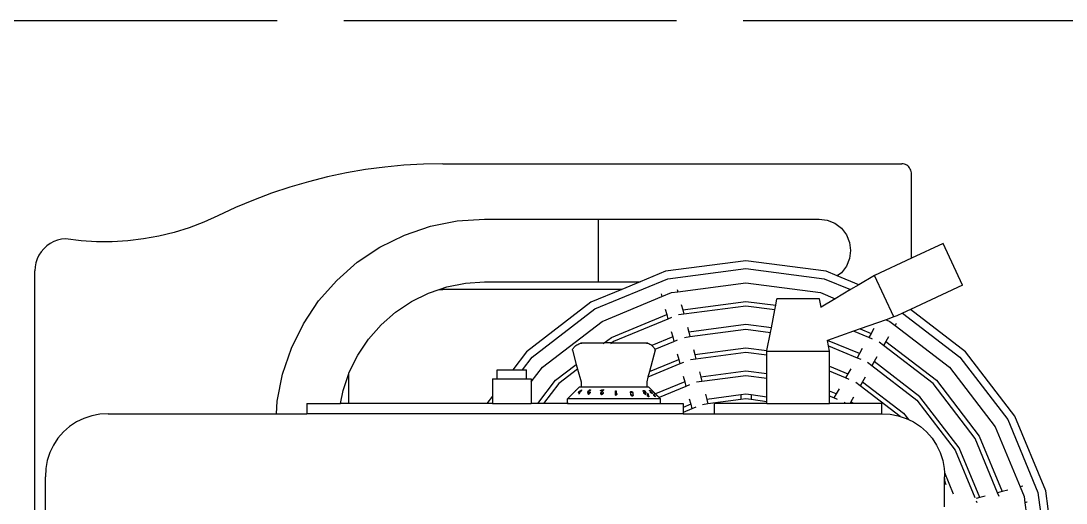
# Model space of a CAD drawing. Header units: millimetres. Extents: x 44692 to 172587, y -26854 to 14445.
# Drawn here: x 149322 to 150120, y -11676 to -11309 of the extents above; entities that cross this region are included whole.
import ezdxf

# ---------------------------------------------------------------- set-up
doc = ezdxf.new("R2010")
doc.units = ezdxf.units.MM
doc.header["$LTSCALE"] = 100
doc.linetypes.add('DASHEDX2', pattern=[3.048, 2.54, -0.508])
doc.layers.add('Area proceso', color=90, linetype='DASHEDX2')
doc.layers.add('Maquinas', color=200, linetype='Continuous')

msp = doc.modelspace()

# ---------------------------------------------------------------- linework, layer by layer
at = {"layer": 'Area proceso'}
msp.add_line((150127.465, -11308.517), (149311.465, -11308.517), dxfattribs=at)
at = {"layer": 'Maquinas'}
for p, q in [((149629.38, -11417.783), (149614.601, -11418.623)), ((149644.18, -11417.503), (149629.38, -11417.783)), ((149644.18, -11417.503), (149887.431, -11417.503)), ((149709.312, -11417.503), (149709.312, -11417.571)), ((149887.431, -11417.571), (149887.431, -11417.503)), ((149887.431, -11417.503), (149994.767, -11417.503)), ((149995.723, -11417.571), (149994.767, -11417.503)), ((149996.663, -11417.775), (149995.723, -11417.571)), ((149997.57, -11418.111), (149996.663, -11417.775)), ((149570.603, -11424.486), (149556.12, -11427.545)), ((149585.192, -11421.977), (149570.603, -11424.486)), ((149599.865, -11420.022), (149585.192, -11421.977)), ((149614.601, -11418.623), (149599.865, -11420.022)), ((149998.429, -11418.573), (149997.57, -11418.111)), ((149999.226, -11419.153), (149998.429, -11418.573)), ((149999.946, -11419.841), (149999.226, -11419.153)), ((150000.578, -11420.626), (149999.946, -11419.841)), ((150001.11, -11421.494), (150000.578, -11420.626)), ((150001.534, -11422.431), (150001.11, -11421.494)), ((150001.842, -11423.42), (150001.534, -11422.431)), ((150002.028, -11424.444), (150001.842, -11423.42)), ((150002.091, -11425.486), (150002.028, -11424.444)), ((150002.091, -11489.521), (150002.091, -11425.486)), ((149541.763, -11431.15), (149527.552, -11435.296)), ((149556.12, -11427.545), (149541.763, -11431.15)), ((149513.509, -11439.976), (149499.653, -11445.185)), ((149527.552, -11435.296), (149513.509, -11439.976)), ((149499.653, -11445.185), (149486.004, -11450.914)), ((149472.581, -11457.156), (149461.685, -11462.07)), ((149486.004, -11450.914), (149472.581, -11457.156)), ((149461.685, -11462.07), (149450.51, -11466.311)), ((149615.013, -11471.821), (149634.789, -11465.108)), ((149634.789, -11465.108), (149655.272, -11461.033)), ((149655.272, -11461.033), (149676.112, -11459.668)), ((149676.112, -11459.668), (149762.957, -11459.668)), ((149762.957, -11459.668), (149931.564, -11459.668)), ((149762.957, -11459.668), (149762.957, -11507.565)), ((149931.564, -11459.668), (149937.762, -11460.484)), ((149937.762, -11460.484), (149943.538, -11462.876)), ((149943.538, -11462.876), (149948.498, -11466.682)), ((149427.488, -11472.713), (149415.728, -11474.851)), ((149439.097, -11469.863), (149427.488, -11472.713)), ((149450.51, -11466.311), (149439.097, -11469.863)), ((149596.283, -11481.058), (149615.013, -11471.821)), ((149948.498, -11466.682), (149952.304, -11471.642)), ((149952.304, -11471.642), (149954.696, -11477.418)), ((149341.899, -11480.135), (149339.616, -11482.246)), ((149344.431, -11478.329), (149341.899, -11480.135)), ((149347.17, -11476.859), (149344.431, -11478.329)), ((149350.074, -11475.747), (149347.17, -11476.859)), ((149353.095, -11475.011), (149350.074, -11475.747)), ((149356.185, -11474.663), (149353.095, -11475.011)), ((149368.045, -11476.155), (149356.185, -11474.663)), ((149379.973, -11476.921), (149368.045, -11476.155)), ((149391.926, -11476.958), (149379.973, -11476.921)), ((149403.859, -11476.268), (149391.926, -11476.958)), ((149415.728, -11474.851), (149403.859, -11476.268)), ((149578.918, -11492.66), (149596.283, -11481.058)), ((149954.696, -11477.418), (149955.512, -11483.616)), ((150026.09, -11478.33), (150002.091, -11489.521)), ((150040.867, -11510.019), (150026.09, -11478.33)), ((149335.938, -11487.245), (149334.603, -11490.053)), ((149337.618, -11484.629), (149335.938, -11487.245)), ((149339.616, -11482.246), (149337.618, -11484.629)), ((149955.512, -11483.616), (149954.696, -11489.815)), ((150002.091, -11489.521), (149973.896, -11502.669)), ((149333.045, -11496.061), (149332.848, -11499.164)), ((149333.633, -11493.007), (149333.045, -11496.061)), ((149334.603, -11490.053), (149333.633, -11493.007)), ((149563.217, -11506.43), (149578.918, -11492.66)), ((149875.683, -11491.416), (149814.351, -11499.491)), ((149815.964, -11505.159), (149875.683, -11497.297)), ((149937.016, -11499.491), (149875.683, -11491.416)), ((149875.683, -11497.297), (149935.403, -11505.159)), ((149952.304, -11495.591), (149948.498, -11500.55)), ((149954.696, -11489.815), (149952.304, -11495.591)), ((149332.848, -11513.297), (149332.848, -11499.164)), ((149760.313, -11528.21), (149815.964, -11505.159)), ((149814.351, -11499.491), (149794.859, -11507.565)), ((149935.403, -11505.159), (149955.543, -11513.501)), ((149945.369, -11502.951), (149937.016, -11499.491)), ((149948.498, -11500.55), (149945.369, -11502.951)), ((149961.851, -11509.778), (149945.369, -11502.951)), ((149973.896, -11502.669), (149961.851, -11509.778)), ((149988.673, -11534.358), (149973.896, -11502.669)), ((149333.12, -11513.297), (149332.848, -11513.297)), ((149332.848, -11942.776), (149332.848, -11513.297)), ((149549.447, -11522.132), (149563.217, -11506.43)), ((149633.343, -11516.072), (149641.359, -11513.351)), ((149641.359, -11513.351), (149647.186, -11511.373)), ((149641.359, -11513.351), (149644.18, -11513.297)), ((149781.019, -11513.297), (149644.18, -11513.297)), ((149647.186, -11511.373), (149661.524, -11508.521)), ((149661.524, -11508.521), (149676.112, -11507.565)), ((149676.112, -11507.565), (149762.957, -11507.565)), ((149709.312, -11513.229), (149709.312, -11513.297)), ((149781.019, -11513.297), (149757.199, -11523.164)), ((149762.957, -11507.565), (149794.859, -11507.565)), ((149794.859, -11507.565), (149781.019, -11513.297)), ((149823.264, -11513.437), (149823.717, -11515.126)), ((149823.717, -11515.126), (149875.683, -11508.284)), ((149875.683, -11508.284), (149932.56, -11515.772)), ((149955.543, -11513.501), (149943.803, -11520.429)), ((149961.851, -11509.778), (149955.543, -11513.501)), ((150040.867, -11510.019), (150001.165, -11528.533)), ((149620.232, -11522.538), (149633.343, -11516.072)), ((149765.807, -11537.725), (149811.48, -11518.807)), ((149810.932, -11516.762), (149811.48, -11518.807)), ((149811.48, -11518.807), (149818.807, -11515.772)), ((149818.807, -11515.772), (149823.717, -11515.126)), ((149898.359, -11525.447), (149899.313, -11520.482)), ((149931.883, -11520.482), (149899.313, -11520.482)), ((149933.087, -11526.754), (149931.883, -11520.482)), ((149932.56, -11515.772), (149943.803, -11520.429)), ((149943.803, -11520.429), (149933.087, -11526.754)), ((149537.844, -11539.496), (149549.447, -11522.132)), ((149608.076, -11530.66), (149620.232, -11522.538)), ((149757.199, -11523.164), (149708.12, -11560.823)), ((149712.526, -11564.879), (149760.313, -11528.21)), ((149814.014, -11528.264), (149815.149, -11532.502)), ((149826.33, -11524.879), (149827.386, -11528.82)), ((149827.386, -11528.82), (149875.683, -11522.462)), ((149827.386, -11528.82), (149828.304, -11532.244)), ((149875.683, -11526.006), (149828.304, -11532.244)), ((149875.683, -11522.462), (149898.359, -11525.447)), ((149897.696, -11528.904), (149875.683, -11526.006)), ((149895.041, -11542.732), (149897.696, -11528.904)), ((149897.696, -11528.904), (149898.359, -11525.447)), ((149933.154, -11527.103), (149933.087, -11526.754)), ((150001.165, -11528.533), (149995.137, -11531.344)), ((150043.246, -11560.823), (150001.165, -11528.533)), ((149597.085, -11540.299), (149608.076, -11530.66)), ((149772.896, -11550.004), (149815.149, -11532.502)), ((149816.067, -11535.925), (149774.668, -11553.073)), ((149815.149, -11532.502), (149816.067, -11535.925)), ((149818.928, -11534.74), (149816.067, -11535.925)), ((149828.304, -11532.244), (149824.188, -11532.786)), ((149982.604, -11536.501), (149962.778, -11543.503)), ((149988.673, -11534.358), (149982.604, -11536.501)), ((149982.604, -11536.501), (149985.56, -11537.725)), ((149990.764, -11533.383), (149988.673, -11534.358)), ((149995.137, -11531.344), (149990.764, -11533.383)), ((149995.137, -11531.344), (150038.841, -11564.879)), ((149528.607, -11558.227), (149537.844, -11539.496)), ((149587.446, -11551.29), (149597.085, -11540.299)), ((149720.295, -11572.648), (149765.807, -11537.725)), ((149818.601, -11545.382), (149819.736, -11549.62)), ((149830.917, -11541.997), (149831.973, -11545.938)), ((149875.683, -11540.184), (149831.973, -11545.938)), ((149832.89, -11549.362), (149875.683, -11543.728)), ((149895.041, -11542.732), (149875.683, -11540.184)), ((149875.683, -11543.728), (149894.377, -11546.189)), ((149894.377, -11546.189), (149895.041, -11542.732)), ((149957.821, -11545.254), (149937.995, -11552.256)), ((149962.778, -11543.503), (149957.821, -11545.254)), ((149969.371, -11550.038), (149957.821, -11545.254)), ((149962.778, -11543.503), (149971.144, -11546.969)), ((149973.337, -11543.169), (149971.144, -11546.969)), ((149985.56, -11537.725), (149989.488, -11540.74)), ((149990.312, -11539.35), (149989.488, -11540.74)), ((149989.488, -11540.74), (150031.072, -11572.648)), ((149990.312, -11539.35), (149990.362, -11539.226)), ((149579.324, -11563.445), (149587.446, -11551.29)), ((149767.456, -11554.178), (149772.896, -11550.004)), ((149774.668, -11553.073), (149773.229, -11554.178)), ((149819.736, -11549.62), (149803.819, -11556.213)), ((149806.228, -11559.019), (149820.654, -11553.043)), ((149819.736, -11549.62), (149820.654, -11553.043)), ((149820.654, -11553.043), (149823.514, -11551.858)), ((149828.775, -11549.904), (149832.89, -11549.362)), ((149831.973, -11545.938), (149832.89, -11549.362)), ((149891.722, -11560.017), (149894.377, -11546.189)), ((149937.995, -11552.256), (149937.92, -11551.925)), ((149962.283, -11562.316), (149937.995, -11552.256)), ((149938.776, -11556.383), (149937.995, -11552.256)), ((149971.144, -11546.969), (149969.371, -11550.038)), ((149972.232, -11551.223), (149969.371, -11550.038)), ((149980.627, -11556.088), (149977.334, -11553.561)), ((149982.399, -11553.018), (149980.627, -11556.088)), ((149984.44, -11549.484), (149982.399, -11553.018)), ((149982.399, -11553.018), (150021.047, -11582.673)), ((149521.894, -11578.003), (149528.607, -11558.227)), ((149708.12, -11560.823), (149697.588, -11574.55)), ((149743.148, -11559.665), (149743.331, -11559.124)), ((149743.148, -11559.665), (149746.118, -11570.551)), ((149743.331, -11559.124), (149743.588, -11558.591)), ((149743.588, -11558.591), (149743.916, -11558.068)), ((149743.916, -11558.068), (149744.314, -11557.558)), ((149744.314, -11557.558), (149744.78, -11557.062)), ((149744.78, -11557.062), (149745.312, -11556.582)), ((149745.312, -11556.582), (149745.908, -11556.122)), ((149745.908, -11556.122), (149746.565, -11555.683)), ((149746.565, -11555.683), (149747.279, -11555.267)), ((149747.279, -11555.267), (149748.048, -11554.877)), ((149748.048, -11554.877), (149748.869, -11554.513)), ((149748.869, -11554.513), (149749.736, -11554.178)), ((149749.736, -11554.178), (149767.456, -11554.178)), ((149749.736, -11554.513), (149749.736, -11554.877)), ((149766.545, -11554.877), (149767.02, -11554.513)), ((149773.229, -11554.178), (149767.456, -11554.178)), ((149772.792, -11554.513), (149772.318, -11554.877)), ((149773.229, -11554.178), (149799.874, -11554.178)), ((149800.741, -11554.513), (149799.874, -11554.178)), ((149799.874, -11554.513), (149799.874, -11554.877)), ((149801.562, -11554.877), (149800.741, -11554.513)), ((149802.331, -11555.267), (149801.562, -11554.877)), ((149806.462, -11559.665), (149802.01, -11575.98)), ((149803.045, -11555.683), (149802.331, -11555.267)), ((149803.702, -11556.122), (149803.045, -11555.683)), ((149803.819, -11556.213), (149803.702, -11556.122)), ((149804.298, -11556.582), (149803.819, -11556.213)), ((149804.83, -11557.062), (149804.298, -11556.582)), ((149805.296, -11557.558), (149804.83, -11557.062)), ((149805.694, -11558.068), (149805.296, -11557.558)), ((149806.022, -11558.591), (149805.694, -11558.068)), ((149806.228, -11559.019), (149806.022, -11558.591)), ((149806.279, -11559.124), (149806.228, -11559.019)), ((149806.462, -11559.665), (149806.279, -11559.124)), ((149835.504, -11559.115), (149836.56, -11563.057)), ((149836.56, -11563.057), (149875.683, -11557.906)), ((149875.683, -11561.45), (149837.477, -11566.48)), ((149875.683, -11557.906), (149891.722, -11560.017)), ((149891.649, -11563.552), (149875.683, -11561.45)), ((149891.649, -11560.396), (149891.722, -11560.017)), ((149891.649, -11563.552), (149891.649, -11560.396)), ((149891.649, -11560.396), (149939.546, -11560.396)), ((149938.776, -11556.383), (149960.51, -11565.386)), ((149939.546, -11560.396), (149938.776, -11556.383)), ((149939.546, -11571.917), (149939.546, -11560.396)), ((149964.476, -11558.517), (149962.283, -11562.316)), ((150018.541, -11585.18), (149980.627, -11556.088)), ((150080.905, -11609.901), (150043.246, -11560.823)), ((149572.859, -11576.556), (149579.324, -11563.445)), ((149705.105, -11574.55), (149712.526, -11564.879)), ((149802.01, -11575.98), (149824.323, -11566.738)), ((149823.187, -11562.5), (149824.323, -11566.738)), ((149824.323, -11566.738), (149825.24, -11570.162)), ((149828.101, -11568.977), (149825.24, -11570.162)), ((149837.477, -11566.48), (149833.362, -11567.022)), ((149836.56, -11563.057), (149837.477, -11566.48)), ((149891.649, -11577.73), (149891.649, -11563.552)), ((149962.283, -11562.316), (149960.51, -11565.386)), ((149960.51, -11565.386), (149963.371, -11566.571)), ((149968.473, -11568.908), (149971.766, -11571.435)), ((149973.538, -11568.366), (149971.766, -11571.435)), ((149975.579, -11564.832), (149973.538, -11568.366)), ((150008.516, -11595.205), (149973.538, -11568.366)), ((150038.841, -11564.879), (150075.51, -11612.667)), ((149572.334, -11578.101), (149572.859, -11576.556)), ((149685.82, -11581.57), (149685.82, -11574.55)), ((149685.82, -11574.55), (149697.588, -11574.55)), ((149697.588, -11574.55), (149705.105, -11574.55)), ((149705.105, -11574.55), (149708.045, -11574.55)), ((149708.045, -11581.57), (149708.045, -11574.55)), ((149711.749, -11583.786), (149720.295, -11572.648)), ((149730.32, -11582.673), (149746.118, -11570.551)), ((149747.118, -11574.213), (149732.826, -11585.18)), ((149746.118, -11570.551), (149747.118, -11574.213)), ((149747.118, -11574.213), (149749.736, -11583.808)), ((149825.24, -11570.162), (149800.84, -11580.269)), ((149802.01, -11575.98), (149800.84, -11580.269)), ((149840.09, -11576.233), (149841.147, -11580.175)), ((149875.683, -11575.628), (149841.147, -11580.175)), ((149891.649, -11577.73), (149875.683, -11575.628)), ((149939.546, -11571.917), (149953.422, -11577.664)), ((149939.546, -11575.72), (149939.546, -11571.917)), ((149951.649, -11580.733), (149939.546, -11575.72)), ((149939.546, -11590.935), (149939.546, -11575.72)), ((149955.615, -11573.864), (149953.422, -11577.664)), ((149971.766, -11571.435), (150006.009, -11597.711)), ((150031.072, -11572.648), (150065.995, -11618.16)), ((149517.82, -11598.486), (149521.894, -11578.003)), ((149568.16, -11590.399), (149572.334, -11578.101)), ((149572.334, -11578.101), (149572.334, -11600.311)), ((149682.116, -11581.57), (149682.116, -11594.712)), ((149682.116, -11581.57), (149685.82, -11581.57)), ((149685.82, -11581.57), (149708.045, -11581.57)), ((149708.045, -11581.57), (149711.749, -11581.57)), ((149711.749, -11581.57), (149711.749, -11583.786)), ((149711.749, -11583.786), (149711.749, -11600.311)), ((149716.786, -11600.311), (149730.32, -11582.673)), ((149732.826, -11585.18), (149721.216, -11600.311)), ((149749.736, -11583.808), (149749.736, -11587.905)), ((149800.84, -11580.269), (149799.874, -11583.808)), ((149799.874, -11583.808), (149799.874, -11587.905)), ((149828.91, -11583.856), (149806.6, -11593.097)), ((149827.774, -11579.618), (149828.91, -11583.856)), ((149828.91, -11583.856), (149829.827, -11587.28)), ((149842.064, -11583.598), (149837.949, -11584.14)), ((149841.147, -11580.175), (149842.064, -11583.598)), ((149875.683, -11579.172), (149842.064, -11583.598)), ((149891.649, -11581.274), (149875.683, -11579.172)), ((149891.649, -11581.274), (149891.649, -11577.73)), ((149891.649, -11595.452), (149891.649, -11581.274)), ((149953.422, -11577.664), (149951.649, -11580.733)), ((149954.51, -11581.918), (149951.649, -11580.733)), ((149962.905, -11586.783), (149959.612, -11584.256)), ((149964.677, -11583.713), (149962.905, -11586.783)), ((149966.718, -11580.18), (149964.677, -11583.713)), ((149964.677, -11583.713), (149995.984, -11607.736)), ((150050.647, -11627.021), (150018.541, -11585.18)), ((150021.047, -11582.673), (150053.717, -11625.249)), ((149566.188, -11600.311), (149568.16, -11590.399)), ((149748.273, -11587.905), (149739.461, -11596.766)), ((149743.758, -11592.446), (149743.718, -11592.489)), ((149743.72, -11592.494), (149743.779, -11592.438)), ((149743.856, -11592.358), (149743.77, -11592.435)), ((149743.779, -11592.438), (149743.877, -11592.343)), ((149743.977, -11592.245), (149743.856, -11592.358)), ((149745.598, -11590.689), (149743.865, -11592.427)), ((149743.865, -11592.395), (149745.256, -11591)), ((149743.877, -11592.343), (149744.015, -11592.208)), ((149744.159, -11592.07), (149743.977, -11592.245)), ((149744.015, -11592.208), (149744.18, -11592.043)), ((149744.373, -11591.861), (149744.159, -11592.07)), ((149744.168, -11592.036), (149744.208, -11591.993)), ((149744.206, -11592.006), (149744.168, -11592.042)), ((149744.18, -11592.043), (149744.364, -11591.86)), ((149744.271, -11591.944), (149744.206, -11592.006)), ((149744.208, -11591.993), (149744.275, -11591.931)), ((149744.361, -11591.855), (149744.271, -11591.944)), ((149744.275, -11591.931), (149744.369, -11591.843)), ((149744.471, -11591.745), (149744.361, -11591.855)), ((149744.364, -11591.86), (149744.566, -11591.658)), ((149744.369, -11591.843), (149744.482, -11591.734)), ((149744.617, -11591.62), (149744.373, -11591.861)), ((149744.598, -11591.619), (149744.471, -11591.745)), ((149744.482, -11591.734), (149744.607, -11591.612)), ((149744.566, -11591.658), (149744.785, -11591.438)), ((149744.74, -11591.476), (149744.598, -11591.619)), ((149744.607, -11591.612), (149744.743, -11591.477)), ((149744.617, -11591.62), (149745.119, -11591.116)), ((149744.74, -11591.476), (149745.096, -11591.119)), ((149745.13, -11591.087), (149744.743, -11591.477)), ((149745.122, -11591.098), (149744.785, -11591.438)), ((149745.096, -11591.119), (149745.272, -11590.94)), ((149745.119, -11591.116), (149745.324, -11590.908)), ((149745.443, -11590.772), (149745.122, -11591.098)), ((149745.33, -11590.88), (149745.13, -11591.087)), ((149745.256, -11591), (149745.331, -11590.894)), ((149745.272, -11590.94), (149745.421, -11590.789)), ((149745.324, -11590.908), (149745.507, -11590.72)), ((149745.479, -11590.721), (149745.33, -11590.88)), ((149745.331, -11590.894), (149745.443, -11590.772)), ((149745.421, -11590.789), (149745.534, -11590.673)), ((149745.517, -11590.677), (149745.479, -11590.721)), ((149745.507, -11590.72), (149745.668, -11590.553)), ((149745.562, -11590.634), (149745.517, -11590.677)), ((149745.534, -11590.673), (149745.935, -11590.27)), ((149746.011, -11590.181), (149745.562, -11590.634)), ((149745.75, -11590.472), (149745.598, -11590.689)), ((149745.668, -11590.553), (149745.802, -11590.411)), ((149745.935, -11590.27), (149745.75, -11590.472)), ((149745.802, -11590.411), (149745.904, -11590.301)), ((149745.904, -11590.301), (149745.974, -11590.222)), ((149747.992, -11591.752), (149747.665, -11592.048)), ((149747.665, -11592.234), (149748.135, -11591.823)), ((149747.665, -11592.048), (149747.665, -11592.125)), ((149747.665, -11592.125), (149747.665, -11592.234)), ((149748.135, -11591.627), (149747.992, -11591.752)), ((149748.135, -11591.253), (149748.563, -11590.867)), ((149748.135, -11591.253), (149748.135, -11591.589)), ((149748.135, -11591.823), (149748.135, -11592.703)), ((149748.135, -11592.976), (149748.485, -11592.683)), ((149748.135, -11592.703), (149748.135, -11592.976)), ((149749.736, -11587.905), (149748.273, -11587.905)), ((149748.485, -11592.683), (149749.364, -11591.253)), ((149748.563, -11591.253), (149750.075, -11589.933)), ((149749.654, -11590.496), (149748.563, -11591.449)), ((149748.563, -11590.867), (149748.563, -11591.102)), ((149748.563, -11591.253), (149748.563, -11591.102)), ((149748.563, -11592.198), (149748.563, -11591.449)), ((149748.648, -11592.098), (149748.563, -11592.237)), ((149748.648, -11592.098), (149749.654, -11590.496)), ((149750.075, -11590.128), (149749.364, -11591.253)), ((149799.874, -11587.905), (149749.736, -11587.905)), ((149750.075, -11589.933), (149750.075, -11590.128)), ((149754.822, -11591.554), (149754.801, -11591.732)), ((149754.801, -11591.732), (149754.844, -11591.933)), ((149754.885, -11591.361), (149754.822, -11591.554)), ((149754.844, -11591.933), (149754.959, -11592.024)), ((149754.989, -11591.154), (149754.885, -11591.361)), ((149754.973, -11592.036), (149755.178, -11592.053)), ((149755.003, -11592.635), (149754.973, -11592.823)), ((149754.973, -11592.823), (149755.004, -11592.985)), ((149755.134, -11590.93), (149754.989, -11591.154)), ((149755.094, -11592.424), (149755.003, -11592.635)), ((149755.004, -11592.985), (149755.1, -11593.096)), ((149755.244, -11592.199), (149755.094, -11592.424)), ((149755.1, -11593.096), (149755.255, -11593.147)), ((149755.134, -11590.93), (149755.511, -11590.498)), ((149755.178, -11592.053), (149755.453, -11591.967)), ((149755.453, -11591.967), (149755.244, -11592.199)), ((149755.255, -11591.417), (149755.268, -11591.298)), ((149755.285, -11591.519), (149755.255, -11591.417)), ((149755.255, -11593.147), (149755.467, -11593.128)), ((149755.268, -11591.298), (149755.307, -11591.171)), ((149755.304, -11591.59), (149755.285, -11591.519)), ((149755.364, -11591.643), (149755.304, -11591.59)), ((149755.307, -11591.171), (149755.573, -11590.748)), ((149755.448, -11591.67), (149755.364, -11591.643)), ((149755.412, -11592.554), (149755.426, -11592.437)), ((149755.452, -11592.698), (149755.412, -11592.554)), ((149755.426, -11592.437), (149755.467, -11592.317)), ((149755.551, -11591.671), (149755.448, -11591.67)), ((149755.572, -11592.76), (149755.452, -11592.698)), ((149755.467, -11592.317), (149755.535, -11592.195)), ((149755.467, -11593.128), (149755.718, -11593.042)), ((149755.511, -11590.498), (149755.732, -11590.304)), ((149755.535, -11592.195), (149755.631, -11592.071)), ((149755.667, -11591.645), (149755.551, -11591.671)), ((149755.754, -11592.737), (149755.572, -11592.76)), ((149755.695, -11590.617), (149755.573, -11590.748)), ((149755.631, -11592.071), (149755.863, -11591.841)), ((149755.938, -11591.513), (149755.667, -11591.645)), ((149755.828, -11590.498), (149755.695, -11590.617)), ((149755.718, -11593.042), (149755.925, -11592.93)), ((149755.732, -11590.304), (149755.976, -11590.125)), ((149755.983, -11592.623), (149755.754, -11592.737)), ((149755.973, -11590.39), (149755.828, -11590.498)), ((149755.863, -11591.841), (149756.123, -11591.65)), ((149755.925, -11592.93), (149755.992, -11592.897)), ((149756.24, -11591.286), (149755.938, -11591.513)), ((149756.035, -11590.356), (149755.973, -11590.39)), ((149755.976, -11590.125), (149756.195, -11589.989)), ((149756.214, -11592.446), (149755.983, -11592.623)), ((149755.992, -11592.897), (149756.191, -11592.77)), ((149756.208, -11590.27), (149756.035, -11590.356)), ((149756.123, -11591.65), (149756.192, -11591.61)), ((149756.191, -11592.77), (149756.372, -11592.629)), ((149756.192, -11591.61), (149756.24, -11591.286)), ((149756.195, -11589.989), (149756.307, -11589.934)), ((149756.405, -11590.242), (149756.208, -11590.27)), ((149756.399, -11592.243), (149756.214, -11592.446)), ((149756.307, -11589.934), (149756.396, -11589.897)), ((149756.372, -11592.629), (149756.537, -11592.473)), ((149756.396, -11589.897), (149756.576, -11589.85)), ((149756.536, -11592.003), (149756.399, -11592.243)), ((149756.556, -11590.312), (149756.405, -11590.242)), ((149756.588, -11591.819), (149756.536, -11592.003)), ((149756.537, -11592.473), (149756.684, -11592.303)), ((149756.656, -11590.496), (149756.556, -11590.312)), ((149756.576, -11589.85), (149756.738, -11589.843)), ((149756.613, -11591.734), (149756.588, -11591.819)), ((149757.041, -11591.548), (149756.649, -11591.717)), ((149757.083, -11590.182), (149756.656, -11590.496)), ((149756.684, -11592.303), (149756.811, -11592.122)), ((149756.738, -11589.843), (149756.873, -11589.873)), ((149756.811, -11592.122), (149756.912, -11591.936)), ((149756.873, -11589.873), (149756.976, -11589.94)), ((149756.912, -11591.936), (149756.989, -11591.745)), ((149756.976, -11589.94), (149757.046, -11590.043)), ((149756.989, -11591.745), (149757.041, -11591.548)), ((149757.046, -11590.043), (149757.083, -11590.182)), ((149764.703, -11590.327), (149765.614, -11590.004)), ((149764.703, -11590.714), (149764.703, -11590.327)), ((149765.474, -11590.441), (149764.703, -11590.714)), ((149764.729, -11592.506), (149764.708, -11592.708)), ((149764.708, -11592.708), (149764.717, -11592.794)), ((149764.717, -11592.794), (149764.726, -11592.89)), ((149764.726, -11592.89), (149764.781, -11593.048)), ((149764.794, -11592.291), (149764.729, -11592.506)), ((149764.781, -11593.048), (149764.872, -11593.179)), ((149764.907, -11592.055), (149764.794, -11592.291)), ((149764.872, -11593.179), (149765, -11593.283)), ((149765.002, -11591.908), (149764.907, -11592.055)), ((149765, -11593.283), (149765.16, -11593.353)), ((149765.078, -11591.792), (149765.002, -11591.908)), ((149765.342, -11591.459), (149765.078, -11591.792)), ((149765.148, -11592.585), (149765.198, -11592.33)), ((149765.193, -11592.797), (149765.148, -11592.585)), ((149765.16, -11593.353), (149765.345, -11593.382)), ((149765.33, -11592.944), (149765.193, -11592.797)), ((149765.198, -11592.33), (149765.347, -11592.031)), ((149765.539, -11593.008), (149765.33, -11592.944)), ((149765.737, -11591.008), (149765.342, -11591.459)), ((149765.345, -11593.382), (149765.557, -11593.369)), ((149765.347, -11592.031), (149765.639, -11591.637)), ((149766.412, -11590.164), (149765.474, -11590.441)), ((149765.804, -11592.972), (149765.539, -11593.008)), ((149765.557, -11593.369), (149765.794, -11593.316)), ((149765.614, -11590.004), (149767.007, -11589.593)), ((149765.639, -11591.637), (149766.675, -11590.422)), ((149765.737, -11591.008), (149766.232, -11590.44)), ((149765.794, -11593.316), (149766.03, -11593.231)), ((149766.082, -11592.846), (149765.804, -11592.972)), ((149766.03, -11593.231), (149766.241, -11593.122)), ((149766.198, -11592.756), (149766.082, -11592.846)), ((149766.298, -11592.648), (149766.198, -11592.756)), ((149766.232, -11590.44), (149766.412, -11590.164)), ((149766.241, -11593.122), (149766.426, -11592.99)), ((149766.38, -11592.526), (149766.298, -11592.648)), ((149766.438, -11592.394), (149766.38, -11592.526)), ((149766.426, -11592.99), (149766.586, -11592.834)), ((149766.486, -11592.099), (149766.438, -11592.394)), ((149766.807, -11592.036), (149766.486, -11592.099)), ((149766.604, -11592.809), (149766.718, -11592.662)), ((149766.842, -11590.151), (149766.675, -11590.422)), ((149766.718, -11592.662), (149766.818, -11592.469)), ((149766.926, -11592.02), (149766.807, -11592.036)), ((149766.818, -11592.469), (149766.888, -11592.255)), ((149766.957, -11589.893), (149766.842, -11590.151)), ((149766.888, -11592.255), (149766.926, -11592.02)), ((149766.997, -11589.741), (149766.957, -11589.893)), ((149767.007, -11589.593), (149766.997, -11589.741)), ((149776.063, -11594.105), (149776.063, -11590.586)), ((149776.063, -11590.586), (149776.298, -11590.589)), ((149776.298, -11590.589), (149776.49, -11590.605)), ((149776.49, -11590.605), (149776.49, -11593.339)), ((149776.669, -11593.206), (149776.49, -11593.339)), ((149776.896, -11593.076), (149776.669, -11593.206)), ((149776.719, -11593.665), (149777.01, -11593.465)), ((149777.346, -11592.89), (149776.896, -11593.076)), ((149777.01, -11593.465), (149777.346, -11593.305)), ((149777.346, -11593.305), (149777.346, -11592.89)), ((149787.402, -11592.325), (149787.451, -11591.753)), ((149787.402, -11592.325), (149787.422, -11592.764)), ((149787.422, -11592.764), (149787.48, -11593.12)), ((149787.451, -11591.753), (149787.528, -11591.467)), ((149787.48, -11593.12), (149787.574, -11593.419)), ((149787.528, -11591.467), (149787.685, -11591.235)), ((149787.574, -11593.419), (149787.697, -11593.685)), ((149787.685, -11591.235), (149787.905, -11591.108)), ((149787.842, -11592.5), (149787.854, -11592.151)), ((149787.85, -11592.726), (149787.842, -11592.5)), ((149787.854, -11592.865), (149787.85, -11592.726)), ((149787.955, -11591.681), (149787.854, -11592.151)), ((149787.892, -11593.179), (149787.854, -11592.865)), ((149787.955, -11593.435), (149787.892, -11593.179)), ((149787.905, -11591.108), (149788.038, -11591.086)), ((149788.043, -11591.559), (149787.955, -11591.681)), ((149788.043, -11593.634), (149787.955, -11593.435)), ((149788.038, -11591.086), (149788.189, -11591.094)), ((149788.149, -11591.493), (149788.043, -11591.559)), ((149788.267, -11591.465), (149788.149, -11591.493)), ((149788.189, -11591.094), (149788.355, -11591.133)), ((149788.397, -11591.474), (149788.267, -11591.465)), ((149788.355, -11591.133), (149788.538, -11591.203)), ((149788.538, -11591.521), (149788.397, -11591.474)), ((149788.538, -11591.203), (149788.777, -11591.329)), ((149788.68, -11591.599), (149788.538, -11591.521)), ((149788.81, -11591.705), (149788.68, -11591.599)), ((149788.777, -11591.329), (149788.988, -11591.484)), ((149788.928, -11591.837), (149788.81, -11591.705)), ((149789.122, -11592.196), (149788.928, -11591.837)), ((149788.988, -11591.484), (149789.091, -11591.586)), ((149789.091, -11591.586), (149789.173, -11591.67)), ((149789.122, -11592.196), (149789.185, -11592.45)), ((149789.173, -11591.67), (149789.33, -11591.887)), ((149789.221, -11593.468), (149789.18, -11593.746)), ((149789.185, -11592.45), (149789.222, -11592.757)), ((149789.235, -11593.117), (149789.221, -11593.468)), ((149789.222, -11592.757), (149789.235, -11593.117)), ((149789.33, -11591.887), (149789.481, -11592.182)), ((149789.588, -11592.515), (149789.481, -11592.182)), ((149789.627, -11592.736), (149789.588, -11592.515)), ((149789.653, -11592.89), (149789.627, -11592.736)), ((149789.643, -11593.802), (149789.675, -11593.312)), ((149789.675, -11593.312), (149789.653, -11592.89)), ((149797.207, -11590.609), (149797.224, -11590.478)), ((149797.227, -11590.783), (149797.207, -11590.609)), ((149797.224, -11590.478), (149797.276, -11590.385)), ((149797.285, -11590.972), (149797.227, -11590.783)), ((149797.276, -11590.385), (149797.362, -11590.329)), ((149797.521, -11591.391), (149797.285, -11590.972)), ((149797.362, -11590.329), (149797.483, -11590.31)), ((149798.762, -11593.015), (149797.371, -11591.98)), ((149797.371, -11591.98), (149797.371, -11592.256)), ((149797.371, -11592.256), (149799.104, -11593.546)), ((149797.483, -11590.31), (149797.666, -11590.338)), ((149797.521, -11591.391), (149797.687, -11591.608)), ((149797.674, -11590.836), (149797.661, -11590.94)), ((149797.661, -11590.94), (149797.674, -11591.06)), ((149797.666, -11590.338), (149797.879, -11590.422)), ((149797.715, -11590.764), (149797.674, -11590.836)), ((149797.674, -11591.06), (149797.777, -11591.322)), ((149797.687, -11591.608), (149797.87, -11591.812)), ((149797.781, -11590.726), (149797.715, -11590.764)), ((149797.867, -11591.465), (149797.777, -11591.322)), ((149797.875, -11590.72), (149797.781, -11590.726)), ((149797.977, -11591.61), (149797.867, -11591.465)), ((149797.87, -11591.812), (149798.072, -11592.002)), ((149797.988, -11590.745), (149797.875, -11590.72)), ((149797.879, -11590.422), (149798.123, -11590.564)), ((149798.104, -11591.751), (149797.977, -11591.61)), ((149798.113, -11590.797), (149797.988, -11590.745)), ((149798.072, -11592.002), (149798.291, -11592.179)), ((149798.247, -11591.888), (149798.104, -11591.751)), ((149798.249, -11590.877), (149798.113, -11590.797)), ((149798.123, -11590.564), (149798.398, -11590.763)), ((149798.405, -11592.021), (149798.247, -11591.888)), ((149798.398, -11590.984), (149798.249, -11590.877)), ((149798.291, -11592.179), (149798.461, -11592.296)), ((149798.398, -11590.763), (149798.625, -11590.952)), ((149798.636, -11591.197), (149798.398, -11590.984)), ((149798.602, -11592.161), (149798.405, -11592.021)), ((149798.461, -11592.296), (149798.502, -11592.32)), ((149798.502, -11592.32), (149798.628, -11592.399)), ((149798.778, -11592.255), (149798.602, -11592.161)), ((149798.628, -11592.399), (149798.949, -11592.549)), ((149798.837, -11591.433), (149798.636, -11591.197)), ((149798.65, -11590.975), (149799.013, -11591.348)), ((149798.851, -11592.781), (149798.762, -11593.015)), ((149798.927, -11592.304), (149798.778, -11592.255)), ((149798.837, -11591.433), (149798.985, -11591.679)), ((149798.949, -11592.549), (149798.851, -11592.781)), ((149799.04, -11592.307), (149798.927, -11592.304)), ((149798.985, -11591.679), (149799.068, -11591.925)), ((149799.174, -11591.548), (149799.013, -11591.348)), ((149799.442, -11592.656), (149799.04, -11592.307)), ((149799.068, -11591.925), (149799.518, -11592.254)), ((149799.104, -11593.546), (149799.207, -11593.252)), ((149799.308, -11591.742), (149799.174, -11591.548)), ((149799.207, -11593.252), (149799.442, -11592.656)), ((149799.41, -11591.921), (149799.308, -11591.742)), ((149799.48, -11592.093), (149799.419, -11591.943)), ((149799.518, -11592.254), (149799.48, -11592.093)), ((149801.53, -11587.905), (149799.874, -11587.905)), ((149801.041, -11592.966), (149800.614, -11592.613)), ((149800.614, -11592.613), (149800.614, -11593.444)), ((149800.614, -11594.74), (149800.614, -11593.444)), ((149801.041, -11592.966), (149801.041, -11593.952)), ((149801.53, -11587.905), (149806.6, -11593.097)), ((149801.988, -11590.215), (149802.459, -11590.658)), ((149801.988, -11590.354), (149801.988, -11590.215)), ((149802.297, -11590.644), (149801.988, -11590.354)), ((149802.459, -11590.797), (149802.297, -11590.644)), ((149802.459, -11590.369), (149802.887, -11590.781)), ((149802.459, -11590.644), (149802.459, -11590.41)), ((149802.459, -11590.797), (149802.459, -11591.113)), ((149802.459, -11591.113), (149802.459, -11591.679)), ((149802.459, -11591.679), (149802.808, -11591.999)), ((149802.808, -11591.999), (149803.476, -11592.219)), ((149802.887, -11590.865), (149802.887, -11590.781)), ((149802.887, -11591.06), (149802.887, -11590.865)), ((149804.399, -11592.483), (149802.887, -11591.06)), ((149802.887, -11591.2), (149803.978, -11592.227)), ((149802.887, -11591.578), (149802.887, -11591.2)), ((149802.887, -11591.787), (149802.887, -11591.578)), ((149803.159, -11591.875), (149802.887, -11591.787)), ((149803.978, -11592.227), (149803.159, -11591.875)), ((149803.476, -11592.219), (149804.399, -11592.623)), ((149803.608, -11590.003), (149803.651, -11590.041)), ((149803.691, -11590.094), (149803.629, -11590.028)), ((149803.651, -11590.041), (149803.74, -11590.128)), ((149803.795, -11590.202), (149803.691, -11590.094)), ((149803.74, -11590.128), (149803.779, -11590.171)), ((149803.779, -11590.171), (149803.985, -11590.387)), ((149803.779, -11590.218), (149803.811, -11590.261)), ((149803.941, -11590.351), (149803.795, -11590.202)), ((149803.901, -11590.321), (149803.81, -11590.238)), ((149803.811, -11590.261), (149803.907, -11590.367)), ((149804.051, -11590.464), (149803.901, -11590.321)), ((149803.907, -11590.367), (149804.062, -11590.532)), ((149804.118, -11590.532), (149803.941, -11590.351)), ((149803.985, -11590.387), (149804.26, -11590.668)), ((149804.26, -11590.668), (149804.051, -11590.464)), ((149804.11, -11590.504), (149804.062, -11590.46)), ((149804.062, -11590.532), (149804.266, -11590.744)), ((149804.075, -11590.476), (149804.114, -11590.517)), ((149804.171, -11590.563), (149804.11, -11590.504)), ((149804.114, -11590.517), (149804.179, -11590.585)), ((149804.318, -11590.734), (149804.118, -11590.532)), ((149804.255, -11590.646), (149804.171, -11590.563)), ((149804.179, -11590.585), (149804.27, -11590.678)), ((149804.259, -11590.711), (149804.219, -11590.66)), ((149804.233, -11590.668), (149804.274, -11590.703)), ((149804.378, -11590.839), (149804.259, -11590.711)), ((149804.266, -11590.744), (149804.525, -11591.013)), ((149804.27, -11590.678), (149804.38, -11590.79)), ((149804.274, -11590.703), (149804.342, -11590.767)), ((149804.358, -11590.752), (149804.275, -11590.666)), ((149804.539, -11590.957), (149804.318, -11590.734)), ((149804.342, -11590.767), (149804.438, -11590.86)), ((149804.473, -11590.871), (149804.358, -11590.752)), ((149804.561, -11591.028), (149804.378, -11590.839)), ((149804.38, -11590.79), (149804.502, -11590.913)), ((149804.399, -11592.623), (149804.399, -11592.483)), ((149804.438, -11590.86), (149804.67, -11591.088)), ((149804.744, -11591.146), (149804.473, -11590.871)), ((149804.502, -11590.913), (149804.635, -11591.048)), ((149804.525, -11591.013), (149804.799, -11591.291)), ((149804.783, -11591.202), (149804.539, -11590.957)), ((149804.79, -11591.259), (149804.561, -11591.028)), ((149804.635, -11591.048), (149804.78, -11591.194)), ((149804.67, -11591.088), (149804.93, -11591.348)), ((149805.046, -11591.447), (149804.744, -11591.146)), ((149804.78, -11591.194), (149805.015, -11591.43)), ((149805.002, -11591.423), (149804.783, -11591.202)), ((149805.018, -11591.487), (149804.79, -11591.259)), ((149804.799, -11591.291), (149804.998, -11591.487)), ((149804.93, -11591.348), (149804.999, -11591.417)), ((149804.998, -11591.487), (149805.17, -11591.655)), ((149804.999, -11591.417), (149805.046, -11591.447)), ((149805.202, -11591.624), (149805.002, -11591.423)), ((149805.015, -11591.43), (149805.212, -11591.626)), ((149805.206, -11591.67), (149805.018, -11591.487)), ((149805.17, -11591.655), (149805.343, -11591.826)), ((149805.383, -11591.804), (149805.202, -11591.624)), ((149805.342, -11591.798), (149805.206, -11591.67)), ((149805.212, -11591.626), (149805.363, -11591.774)), ((149805.42, -11591.863), (149805.342, -11591.798)), ((149805.343, -11591.826), (149805.491, -11591.969)), ((149805.354, -11593.154), (149805.354, -11593.487)), ((149805.782, -11593.566), (149805.354, -11593.154)), ((149805.354, -11594.263), (149805.354, -11593.487)), ((149805.363, -11591.774), (149805.462, -11591.869)), ((149805.544, -11591.964), (149805.383, -11591.804)), ((149805.847, -11592.297), (149805.42, -11591.863)), ((149805.462, -11591.869), (149805.89, -11592.301)), ((149805.491, -11591.969), (149805.618, -11592.091)), ((149805.68, -11592.098), (149805.544, -11591.964)), ((149805.618, -11592.091), (149805.719, -11592.185)), ((149805.782, -11592.199), (149805.68, -11592.098)), ((149805.719, -11592.185), (149805.796, -11592.254)), ((149805.853, -11592.266), (149805.782, -11592.199)), ((149805.796, -11592.254), (149805.847, -11592.297)), ((149805.89, -11592.301), (149805.853, -11592.266)), ((149806.6, -11593.097), (149809.344, -11595.764)), ((149806.989, -11593.395), (149806.989, -11593.486)), ((149807.416, -11593.851), (149806.989, -11593.42)), ((149806.989, -11593.486), (149807.264, -11593.763)), ((149829.827, -11587.28), (149809.344, -11595.764)), ((149832.688, -11586.095), (149829.827, -11587.28)), ((149844.677, -11593.351), (149845.733, -11597.293)), ((149875.683, -11593.35), (149871.797, -11593.861)), ((149879.54, -11593.857), (149875.683, -11593.35)), ((149944.561, -11593.012), (149939.546, -11590.935)), ((149939.546, -11594.738), (149939.546, -11590.935)), ((149944.561, -11593.012), (149942.788, -11596.081)), ((149946.754, -11589.212), (149944.561, -11593.012)), ((149993.461, -11610.229), (149962.905, -11586.783)), ((149517.177, -11608.294), (149517.82, -11598.486)), ((149540.403, -11600.311), (149540.403, -11608.294)), ((149540.403, -11600.311), (149566.188, -11600.311)), ((149572.334, -11600.311), (149566.188, -11600.311)), ((149677.82, -11600.311), (149572.334, -11600.311)), ((149682.116, -11594.712), (149677.82, -11600.311)), ((149682.116, -11600.311), (149677.82, -11600.311)), ((149682.116, -11594.712), (149682.116, -11600.311)), ((149682.116, -11600.311), (149711.749, -11600.311)), ((149716.786, -11600.311), (149711.749, -11600.311)), ((149721.216, -11600.311), (149716.786, -11600.311)), ((149738.933, -11600.311), (149721.216, -11600.311)), ((149739.49, -11599.585), (149738.933, -11600.311)), ((149739.498, -11600.311), (149738.933, -11600.311)), ((149739.49, -11599.585), (149739.461, -11596.766)), ((149810.341, -11596.766), (149739.461, -11596.766)), ((149739.674, -11599.346), (149739.49, -11599.585)), ((149739.498, -11600.311), (149739.49, -11599.585)), ((149739.498, -11600.311), (149810.341, -11600.311)), ((149776.063, -11594.105), (149776.338, -11594.11)), ((149776.457, -11593.931), (149776.338, -11594.11)), ((149776.457, -11593.931), (149776.489, -11593.884)), ((149776.489, -11593.884), (149776.719, -11593.665)), ((149787.697, -11593.685), (149787.863, -11593.934)), ((149787.863, -11593.934), (149788.046, -11594.123)), ((149788.149, -11593.79), (149788.043, -11593.634)), ((149788.046, -11594.123), (149788.275, -11594.289)), ((149788.37, -11593.996), (149788.149, -11593.79)), ((149788.275, -11594.289), (149788.538, -11594.417)), ((149788.543, -11594.099), (149788.399, -11594.019)), ((149788.538, -11594.417), (149788.72, -11594.486)), ((149788.683, -11594.147), (149788.543, -11594.099)), ((149788.808, -11594.16), (149788.683, -11594.147)), ((149788.72, -11594.486), (149788.886, -11594.525)), ((149788.918, -11594.139), (149788.808, -11594.16)), ((149788.886, -11594.525), (149789.036, -11594.533)), ((149789.014, -11594.082), (149788.918, -11594.139)), ((149789.18, -11593.746), (149789.014, -11594.082)), ((149789.036, -11594.533), (149789.169, -11594.512)), ((149789.169, -11594.512), (149789.389, -11594.386)), ((149789.389, -11594.386), (149789.547, -11594.154)), ((149789.643, -11593.802), (149789.547, -11594.154)), ((149800.614, -11594.74), (149800.889, -11594.957)), ((149800.889, -11594.957), (149801.04, -11594.931)), ((149801.04, -11594.931), (149801.27, -11594.963)), ((149801.041, -11594.591), (149801.041, -11593.981)), ((149801.22, -11594.638), (149801.041, -11594.591)), ((149801.447, -11594.724), (149801.22, -11594.638)), ((149801.27, -11594.963), (149801.561, -11595.052)), ((149801.746, -11594.866), (149801.447, -11594.724)), ((149801.561, -11595.052), (149801.897, -11595.199)), ((149801.897, -11594.948), (149801.746, -11594.866)), ((149801.897, -11595.057), (149801.897, -11594.948)), ((149801.897, -11595.199), (149801.897, -11595.057)), ((149805.354, -11594.263), (149805.354, -11594.34)), ((149805.354, -11594.34), (149805.63, -11594.593)), ((149805.667, -11594.604), (149805.781, -11594.649)), ((149805.781, -11594.649), (149806.01, -11594.781)), ((149805.782, -11593.941), (149805.782, -11593.566)), ((149805.782, -11593.941), (149805.782, -11594.458)), ((149805.961, -11594.573), (149805.782, -11594.458)), ((149806.188, -11594.734), (149805.961, -11594.573)), ((149806.01, -11594.781), (149806.302, -11594.976)), ((149806.638, -11595.08), (149806.188, -11594.734)), ((149806.302, -11594.976), (149806.638, -11595.227)), ((149806.638, -11595.227), (149806.638, -11595.08)), ((149807.264, -11593.763), (149807.415, -11593.904)), ((149807.645, -11594.123), (149807.415, -11593.904)), ((149807.416, -11593.879), (149807.416, -11593.825)), ((149807.822, -11594.273), (149807.416, -11593.879)), ((149807.645, -11594.123), (149807.936, -11594.405)), ((149808.272, -11594.715), (149807.822, -11594.273)), ((149807.936, -11594.405), (149808.272, -11594.735)), ((149809.344, -11595.764), (149809.273, -11595.793)), ((149809.344, -11595.764), (149810.341, -11596.766)), ((149810.341, -11600.311), (149810.341, -11596.766)), ((149810.341, -11600.311), (149827.786, -11600.311)), ((149827.786, -11600.311), (149827.786, -11603.339)), ((149833.497, -11600.974), (149827.786, -11603.339)), ((149832.361, -11596.736), (149833.497, -11600.974)), ((149833.497, -11600.974), (149834.414, -11604.398)), ((149846.651, -11600.716), (149842.535, -11601.258)), ((149871.797, -11593.861), (149845.733, -11597.293)), ((149845.733, -11597.293), (149846.651, -11600.716)), ((149871.797, -11597.406), (149846.651, -11600.716)), ((149891.649, -11600.311), (149851.735, -11600.311)), ((149851.735, -11608.294), (149851.735, -11600.311)), ((149871.797, -11593.861), (149871.797, -11597.406)), ((149875.683, -11596.894), (149871.797, -11597.406)), ((149879.54, -11597.402), (149875.683, -11596.894)), ((149891.649, -11595.452), (149879.54, -11593.857)), ((149879.54, -11593.857), (149879.54, -11597.402)), ((149891.649, -11598.996), (149879.54, -11597.402)), ((149891.649, -11598.996), (149891.649, -11595.452)), ((149891.649, -11600.311), (149891.649, -11598.996)), ((149891.649, -11600.311), (149939.546, -11600.311)), ((149942.788, -11596.081), (149939.546, -11594.738)), ((149939.546, -11600.311), (149939.546, -11594.738)), ((149951.673, -11600.311), (149939.546, -11600.311)), ((149945.649, -11597.266), (149942.788, -11596.081)), ((149951.673, -11600.311), (149950.751, -11599.604)), ((149955.095, -11600.311), (149951.673, -11600.311)), ((149955.816, -11599.061), (149955.095, -11600.311)), ((149957.445, -11600.311), (149955.095, -11600.311)), ((149957.857, -11595.527), (149955.816, -11599.061)), ((149957.445, -11600.311), (149955.816, -11599.061)), ((149979.461, -11600.311), (149957.445, -11600.311)), ((149979.461, -11608.294), (149979.461, -11600.311)), ((150006.009, -11597.711), (150035.299, -11635.882)), ((150038.369, -11634.11), (150008.516, -11595.205)), ((149382.437, -11608.595), (149376.242, -11609.734)), ((149388.728, -11608.294), (149382.437, -11608.595)), ((149388.728, -11608.294), (149517.177, -11608.294)), ((149517.177, -11608.294), (149540.403, -11608.294)), ((149827.786, -11608.294), (149540.403, -11608.294)), ((149827.786, -11603.339), (149827.581, -11603.424)), ((149827.786, -11607.143), (149827.581, -11607.228)), ((149827.786, -11603.339), (149827.786, -11607.143)), ((149834.414, -11604.398), (149827.786, -11607.143)), ((149827.786, -11607.143), (149827.786, -11608.294)), ((149827.786, -11608.294), (149837.899, -11608.294)), ((149837.275, -11603.213), (149834.414, -11604.398)), ((149837.899, -11608.294), (149851.735, -11608.294)), ((149851.735, -11608.294), (149979.461, -11608.294)), ((149979.461, -11608.294), (149985.752, -11608.595)), ((149985.752, -11608.595), (149991.947, -11609.734)), ((149995.984, -11607.736), (149999.66, -11612.526)), ((149364.585, -11614.432), (149359.331, -11617.906)), ((149370.256, -11611.692), (149364.585, -11614.432)), ((149376.242, -11609.734), (149370.256, -11611.692)), ((149991.947, -11609.734), (149993.461, -11610.229)), ((149993.461, -11610.229), (149997.933, -11611.692)), ((149997.933, -11611.692), (149999.66, -11612.526)), ((149999.66, -11612.526), (150003.604, -11614.432)), ((150003.604, -11614.432), (150008.858, -11617.906)), ((150075.51, -11612.667), (150098.561, -11668.317)), ((150104.579, -11667.054), (150080.905, -11609.901)), ((149354.589, -11622.051), (149350.443, -11626.793)), ((149359.331, -11617.906), (149354.589, -11622.051)), ((150008.858, -11617.906), (150013.6, -11622.051)), ((150013.6, -11622.051), (150017.746, -11626.793)), ((150053.717, -11625.249), (150071.219, -11667.503)), ((150065.995, -11618.16), (150084.913, -11663.833)), ((149346.969, -11632.047), (149344.229, -11637.718)), ((149350.443, -11626.793), (149346.969, -11632.047)), ((150017.746, -11626.793), (150021.22, -11632.047)), ((150021.22, -11632.047), (150023.96, -11637.718)), ((150067.795, -11668.42), (150050.647, -11627.021)), ((149344.229, -11637.718), (149342.272, -11643.705)), ((150023.96, -11637.718), (150025.918, -11643.705)), ((150035.299, -11635.882), (150050.325, -11672.157)), ((150054.1, -11672.09), (150038.369, -11634.11)), ((149342.272, -11643.705), (149341.132, -11649.9)), ((150025.918, -11643.705), (150027.057, -11649.9)), ((149341.132, -11649.9), (149340.831, -11656.191)), ((149340.831, -11656.191), (149340.831, -11656.288)), ((149340.831, -11799.781), (149340.831, -11656.288)), ((150027.057, -11649.9), (150027.13, -11652.892)), ((150027.13, -11652.892), (150027.198, -11653.055)), ((150027.198, -11653.055), (150033.858, -11669.132)), ((150027.198, -11653.055), (150027.358, -11656.191)), ((150027.358, -11656.191), (150027.358, -11656.288)), ((150027.468, -11658.284), (150027.358, -11656.288)), ((150027.358, -11679.255), (150027.358, -11656.288)), ((150027.856, -11660.345), (150027.468, -11658.284)), ((150028.514, -11662.335), (150027.856, -11660.345)), ((150086.959, -11663.285), (150084.913, -11663.833)), ((150084.913, -11663.833), (150087.948, -11671.161)), ((150054.1, -11672.09), (150051.307, -11672.838)), ((150058.338, -11670.954), (150054.1, -11672.09)), ((150071.219, -11667.503), (150067.795, -11668.42)), ((150068.98, -11671.281), (150067.795, -11668.42)), ((150075.456, -11666.367), (150071.219, -11667.503)), ((150087.948, -11671.161), (150088.594, -11676.07)), ((150098.561, -11668.317), (150106.424, -11728.037)), ((150112.653, -11728.386), (150104.579, -11667.054)), ((150051.307, -11674.528), (150051.862, -11675.868)), ((150090.16, -11675.67), (150088.594, -11676.07)), ((150088.594, -11676.07), (150095.436, -11728.037)), ((150090.283, -11675.618), (150090.16, -11675.67))]:
    msp.add_line(p, q, dxfattribs=at)

doc.saveas('drawing.dxf')
